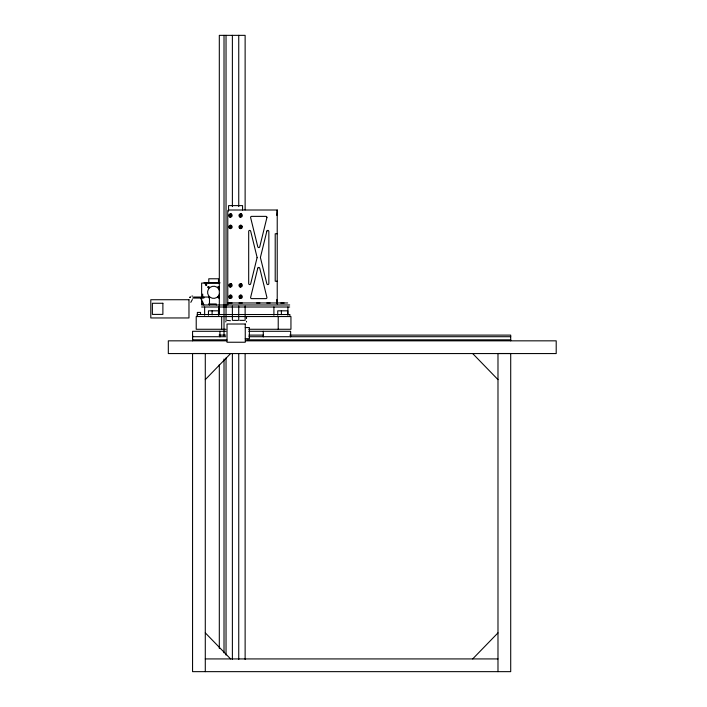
<?xml version="1.0" encoding="UTF-8"?>
<svg xmlns="http://www.w3.org/2000/svg" width="707" height="707" viewBox="0 0 707 707"><rect width="100%" height="100%" fill="white"/><g stroke="black" fill="none" stroke-linecap="round" stroke-linejoin="round"><path stroke-width="1.06" d="M192.569 335.109L192.56 340.836L192.569 331.291L225.948 331.291M189.927 297.223L189.891 297.682L190.43 297.055M276.764 215.405L277.224 210.006L228.785 210.006A1.007 1.007 0 0 0 227.778 211.013L227.778 304.982M190.819 302.349L192.366 299.503M205.286 379.615L230.597 353.562M472.683 658.924L497.984 632.871M208.98 298.062L208.989 296.675M190.068 297.081L190.21 297.046M230.473 213.806L231.277 214.018M240.654 213.806L241.458 214.018M230.473 217.146L229.66 216.943A1.67 1.67 0 0 1 229.634 214.027A1.67 1.67 0 0 1 232.143 215.476A1.67 1.67 0 0 1 229.634 216.925M240.654 217.146L239.841 216.943A1.67 1.67 0 0 1 239.814 214.027A1.67 1.67 0 0 1 242.324 215.476A1.67 1.67 0 0 1 239.814 216.925M230.473 225.259L231.277 225.471M240.654 225.259L241.458 225.471M230.473 228.6L229.66 228.396A1.67 1.67 0 0 1 229.634 225.48A1.67 1.67 0 0 1 232.143 226.929A1.67 1.67 0 0 1 229.634 228.379M240.654 228.6L239.841 228.396A1.67 1.67 0 0 1 239.814 225.48A1.67 1.67 0 0 1 242.324 226.929A1.67 1.67 0 0 1 239.814 228.379M230.473 283.675L231.277 283.878M240.654 283.675L241.458 283.878M230.473 287.015L229.66 286.803A1.67 1.67 0 0 1 229.634 283.896A1.67 1.67 0 0 1 232.143 285.345A1.67 1.67 0 0 1 229.634 286.786M240.654 287.015L239.841 286.803A1.67 1.67 0 0 1 239.814 283.896A1.67 1.67 0 0 1 242.324 285.345A1.67 1.67 0 0 1 239.814 286.786M230.473 295.128L231.277 295.332M240.654 295.128L241.458 295.332M230.473 298.469L229.66 298.257A1.67 1.67 0 0 1 229.634 295.349A1.67 1.67 0 0 1 232.143 296.799A1.67 1.67 0 0 1 229.634 298.239M240.654 298.469L239.841 298.257A1.67 1.67 0 0 1 239.814 295.349A1.67 1.67 0 0 1 242.324 296.799A1.67 1.67 0 0 1 239.814 298.239M229.66 302.958L231.277 302.958M239.841 302.958L241.458 302.958M282.349 302.976L283.268 302.958M281.651 302.958L282.561 302.976M277.224 233.752L275.209 233.752L275.209 281.236L277.224 281.236M204.005 282.782L219.983 282.782M219.736 283.074L201.636 283.074L201.636 296.277M191.853 296.092L192.675 296.092M193.594 297.046L209.484 297.046L209.484 304.982M192.569 298.054L203.846 298.054L203.846 297.046M227.778 302.958L287.669 302.958M228.812 303.038L232.135 303.038M238.993 303.038L242.315 303.038M256.623 303.038L259.955 303.038M266.804 303.038L270.136 303.038M280.794 303.038L284.117 303.038M201.636 303.975L203.581 303.975M208.565 303.975L216.28 303.975L216.28 304.982M289.693 304.982L201.636 304.982L201.636 298.46M201.654 307.006L289.693 307.006M227.062 320.386L230.473 320.731M233.31 320.386L237.773 320.386M239.92 320.386L244.207 320.386M245.258 327.562L249.394 327.562L249.394 338.697L245.258 338.697M225.948 329.268L196.219 329.276L196.219 316.55L290.948 316.55L290.948 329.276L248.758 329.268M248.758 331.291L290.639 331.291L290.639 336.894M219.082 335.109L225.71 335.109M248.908 335.109L263.26 335.109M289.782 335.109L510.71 335.109L510.71 340.836M192.56 336.709L225.701 336.709M248.899 336.709L510.71 336.709M192.56 339.828L226.806 339.828M246.69 339.828L510.71 339.828M226.806 340.836L168.319 340.836L168.319 353.562L556.206 353.562L556.206 340.836L245.462 340.836M205.286 658.924L497.984 658.924M472.683 353.562L497.984 379.615M205.295 632.871L230.597 658.924M200.664 298.054L203.846 304.982M276.764 299.582L277.135 303.904M497.984 671.65L497.984 353.5L510.71 353.5L510.71 671.65L192.56 671.65L192.569 353.5L205.286 353.5L205.286 671.65M289.905 316.55L289.905 314.527L197.271 314.527L197.271 316.55M287.908 307.006L287.908 315.278M287.749 314.642L287.749 310.824L277.727 310.824L277.727 315.278M281.386 310.824L281.386 314.642M278.222 316.55L278.222 329.276M277.224 210.006L277.224 303.904M273.909 307.006L273.909 315.278M263.278 331.291L263.278 336.894M246.504 316.55L246.504 318.565M246.504 321.34L246.504 321.977M245.126 209.891L245.126 35.35L219.311 35.35L219.311 314.836M245.126 305.998L245.126 320.359M245.126 353.5L245.126 659.498M242.563 209.997L242.563 205.613L228.564 205.613L228.564 211.084M238.745 35.35L238.745 206.577M238.745 305.998L238.745 320.359M238.745 353.5L238.745 659.498M232.382 35.35L232.382 206.577M232.382 305.998L232.382 320.359M232.382 353.5L232.382 659.498M226.037 35.35L226.037 320.359M226.037 357.919L226.037 655.08M225.825 321.34L225.825 321.977M224.013 35.35L224.013 335.825M224.013 359.023L224.013 652.87M221.671 316.55L221.671 329.276M219.93 331.291L219.93 336.894M219.311 364.547L219.311 648.452M218.631 307.006L218.631 315.278M218.49 282.782L218.49 278.779L208.786 278.779L208.786 282.782M218.472 314.845L218.472 310.824L208.45 310.824L208.45 315.278M212.109 310.824L212.109 314.845M204.632 307.006L204.632 315.278M202.706 294.05L202.706 296.26M202.706 301.765L202.706 303.975M200.532 314.5L200.532 312.414L197.35 312.414L197.35 316.55M219.506 293.953A6.08 6.08 0 0 1 210.173 297.285A6.08 6.08 0 0 1 210.103 287.378A6.08 6.08 0 0 1 219.479 290.568M229.616 215.396C231.136 218.49 231.852 212.657 229.616 215.396M229.616 226.85C231.145 229.925 231.834 224.146 229.616 226.85M229.616 285.266C231.03 288.332 231.967 282.641 229.625 285.186M229.616 296.719C231.136 299.803 231.852 293.971 229.616 296.719M239.797 215.396C241.317 218.481 242.024 212.674 239.797 215.396M239.797 226.85C239.982 229.121 242.934 226.505 240.654 226.072C237.313 231.224 245.364 224.004 239.788 226.929M239.797 285.266C241.211 288.323 242.148 282.659 239.806 285.186M239.797 296.719C241.317 299.795 242.015 293.997 239.797 296.719M229.625 215.317C230.933 218.534 231.993 212.798 229.625 215.317M229.625 226.77C230.977 229.987 231.931 224.26 229.625 226.77M239.806 215.317C241.122 218.543 242.183 212.763 239.806 215.317M205.384 284.621C206.409 287.776 207.823 282.376 205.384 284.621M207.823 287.042C208.812 290.073 210.173 284.886 207.823 287.042M217.95 287.042C218.94 290.073 220.301 284.886 217.95 287.042M217.95 297.161C218.94 300.201 220.301 295.005 217.95 297.161M257.065 257.737L250.676 283.816A1.007 1.007 0 0 1 248.687 283.569L248.687 231.419A1.007 1.007 0 0 1 250.676 231.171L257.065 257.251A1.007 1.007 0 0 1 257.065 257.737M266.901 217.615L259.743 246.805A1.007 1.007 0 0 1 257.781 246.805L250.632 217.615A1.007 1.007 0 0 1 251.612 216.369L265.92 216.369A1.007 1.007 0 0 1 266.901 217.615M257.781 268.183L250.632 297.373A1.007 1.007 0 0 0 251.612 298.619L265.92 298.619A1.007 1.007 0 0 0 266.901 297.373L259.743 268.183A1.007 1.007 0 0 0 257.781 268.183M266.857 231.171L260.459 257.251A1.007 1.007 0 0 0 260.459 257.737L266.857 283.816A1.007 1.007 0 0 0 268.846 283.569L268.846 231.419A1.007 1.007 0 0 0 266.857 231.171M188.972 299.724L150.794 299.724L150.794 317.956L188.972 317.956L188.972 299.724M162.884 303.268L152.385 303.268L152.385 314.403L162.884 314.403L162.884 303.268M245.258 324.018L227.027 324.018L227.027 342.241L245.258 342.241L245.258 324.018"/></g></svg>
